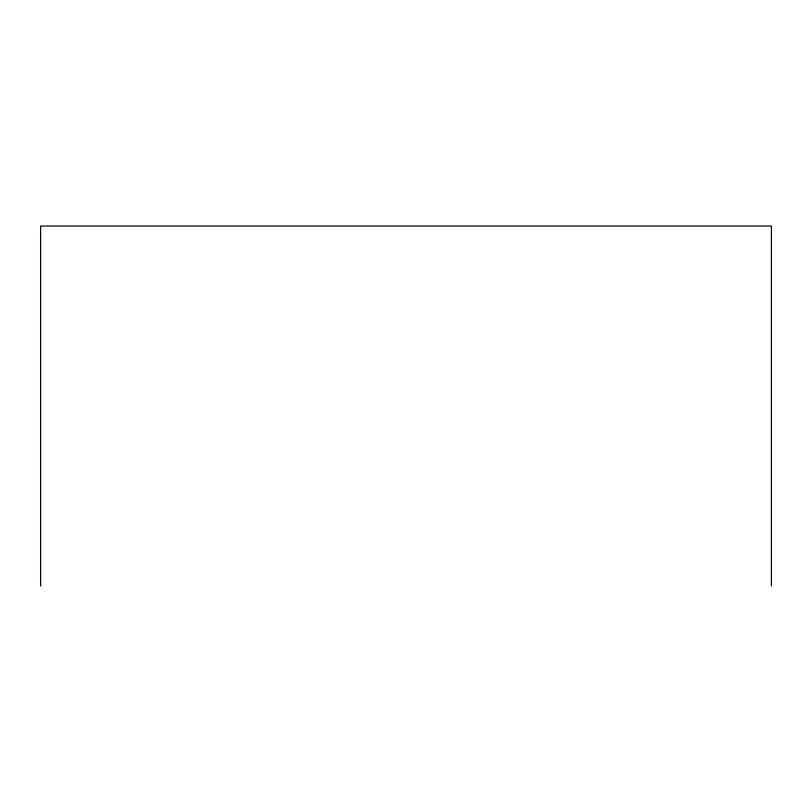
<?xml version="1.0" encoding="UTF-8"?>
<svg xmlns="http://www.w3.org/2000/svg" width="812" height="812" viewBox="0 0 812 812"><rect width="100%" height="100%" fill="white"/><g stroke="black" fill="none" stroke-linecap="round" stroke-linejoin="round"><path stroke-width="1.22" d="M771.4 585.939L771.4 226.061L40.6 226.061L40.6 585.939"/></g></svg>
